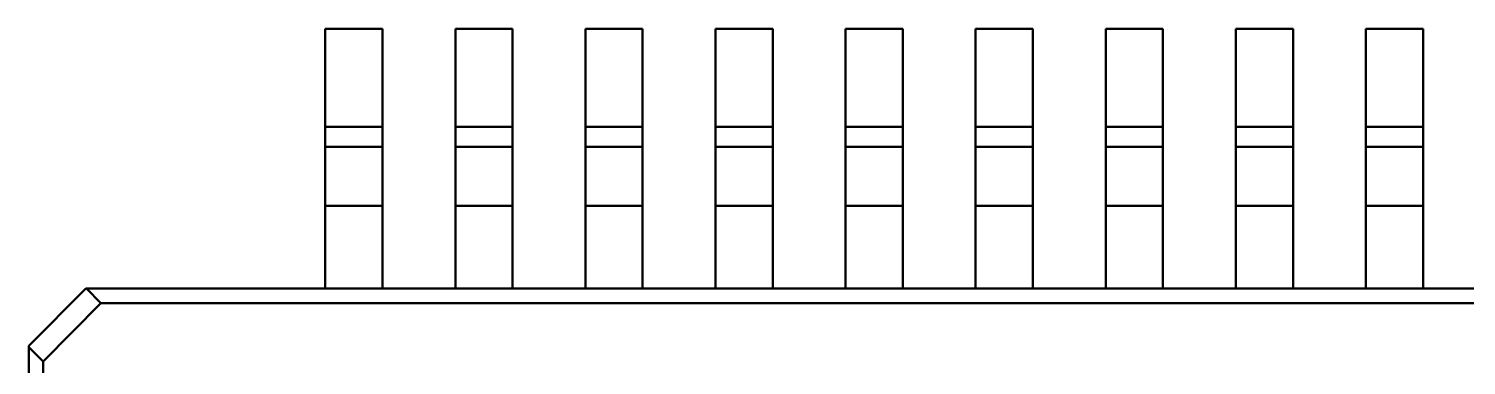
# Model space of a CAD drawing. Header units: millimetres. Extents: x 0 to 866, y 0 to 297.
# Drawn here: x 118.5 to 129.55, y 210.75 to 213.34 of the extents above; entities that cross this region are included whole.
import ezdxf

# ---------------------------------------------------------------- set-up
doc = ezdxf.new("R2010")
doc.units = ezdxf.units.MM
doc.layers.add('OSN50', color=3, linetype='Continuous', lineweight=50)

msp = doc.modelspace()

# ---------------------------------------------------------------- linework, layer by layer
at = {"layer": 'OSN50', "color": 3}
for p, q in [((121.216, 213.344), (120.776, 213.344)), ((120.776, 213.344), (120.776, 212.588)), ((121.216, 213.344), (120.776, 213.344)), ((120.776, 213.344), (120.776, 212.588)), ((121.216, 213.344), (120.776, 213.344)), ((120.776, 213.344), (120.776, 212.588)), ((121.216, 213.344), (120.776, 213.344)), ((120.776, 213.344), (120.776, 212.588)), ((121.216, 212.588), (121.216, 213.344)), ((121.216, 213.344), (121.216, 212.588)), ((121.216, 212.588), (121.216, 213.344)), ((121.216, 213.344), (121.216, 212.588)), ((122.216, 213.344), (121.776, 213.344)), ((121.776, 213.344), (121.776, 212.588)), ((122.216, 213.344), (121.776, 213.344)), ((121.776, 213.344), (121.776, 212.588)), ((122.216, 213.344), (121.776, 213.344)), ((121.776, 213.344), (121.776, 212.588)), ((122.216, 213.344), (121.776, 213.344)), ((121.776, 213.344), (121.776, 212.588)), ((122.216, 212.588), (122.216, 213.344)), ((122.216, 213.344), (122.216, 212.588)), ((122.216, 212.588), (122.216, 213.344)), ((122.216, 213.344), (122.216, 212.588)), ((123.216, 213.344), (122.776, 213.344)), ((122.776, 213.344), (122.776, 212.588)), ((123.216, 213.344), (122.776, 213.344)), ((122.776, 213.344), (122.776, 212.588)), ((123.216, 213.344), (122.776, 213.344)), ((122.776, 213.344), (122.776, 212.588)), ((123.216, 213.344), (122.776, 213.344)), ((122.776, 213.344), (122.776, 212.588)), ((123.216, 212.588), (123.216, 213.344)), ((123.216, 213.344), (123.216, 212.588)), ((123.216, 212.588), (123.216, 213.344)), ((123.216, 213.344), (123.216, 212.588)), ((124.216, 213.344), (123.776, 213.344)), ((123.776, 213.344), (123.776, 212.588)), ((124.216, 213.344), (123.776, 213.344)), ((123.776, 213.344), (123.776, 212.588)), ((124.216, 213.344), (123.776, 213.344)), ((123.776, 213.344), (123.776, 212.588)), ((124.216, 213.344), (123.776, 213.344)), ((123.776, 213.344), (123.776, 212.588)), ((124.216, 212.588), (124.216, 213.344)), ((124.216, 213.344), (124.216, 212.588)), ((124.216, 212.588), (124.216, 213.344)), ((124.216, 213.344), (124.216, 212.588)), ((125.216, 213.344), (124.776, 213.344)), ((124.776, 213.344), (124.776, 212.588)), ((124.776, 213.344), (125.216, 213.344)), ((124.776, 213.344), (124.776, 212.588)), ((125.216, 213.344), (124.776, 213.344)), ((124.776, 213.344), (124.776, 212.588)), ((124.776, 213.344), (125.216, 213.344)), ((124.776, 213.344), (124.776, 212.588)), ((125.216, 212.588), (125.216, 213.344)), ((125.216, 213.344), (125.216, 212.588)), ((125.216, 212.588), (125.216, 213.344)), ((125.216, 213.344), (125.216, 212.588)), ((126.216, 213.344), (125.776, 213.344)), ((125.776, 213.344), (125.776, 212.588)), ((126.216, 213.344), (125.776, 213.344)), ((125.776, 213.344), (125.776, 212.588)), ((126.216, 213.344), (125.776, 213.344)), ((125.776, 213.344), (125.776, 212.588)), ((126.216, 213.344), (125.776, 213.344)), ((125.776, 213.344), (125.776, 212.588)), ((126.216, 212.588), (126.216, 213.344)), ((126.216, 213.344), (126.216, 212.588)), ((126.216, 212.588), (126.216, 213.344)), ((126.216, 213.344), (126.216, 212.588)), ((127.216, 213.344), (126.776, 213.344)), ((126.776, 213.344), (126.776, 212.588)), ((127.216, 213.344), (126.776, 213.344)), ((126.776, 213.344), (126.776, 212.588)), ((127.216, 213.344), (126.776, 213.344)), ((126.776, 213.344), (126.776, 212.588)), ((127.216, 213.344), (126.776, 213.344)), ((126.776, 213.344), (126.776, 212.588)), ((127.216, 212.588), (127.216, 213.344)), ((127.216, 213.344), (127.216, 212.588)), ((127.216, 212.588), (127.216, 213.344)), ((127.216, 213.344), (127.216, 212.588)), ((128.216, 213.344), (127.776, 213.344)), ((127.776, 213.344), (127.776, 212.588)), ((128.216, 213.344), (127.776, 213.344)), ((127.776, 213.344), (127.776, 212.588)), ((128.216, 213.344), (127.776, 213.344)), ((127.776, 213.344), (127.776, 212.588)), ((128.216, 213.344), (127.776, 213.344)), ((127.776, 213.344), (127.776, 212.588)), ((128.216, 212.588), (128.216, 213.344)), ((128.216, 213.344), (128.216, 212.588)), ((128.216, 212.588), (128.216, 213.344)), ((128.216, 213.344), (128.216, 212.588)), ((129.216, 213.344), (128.776, 213.344)), ((128.776, 213.344), (128.776, 212.588)), ((129.216, 213.344), (128.776, 213.344)), ((128.776, 213.344), (128.776, 212.588)), ((129.216, 213.344), (128.776, 213.344)), ((128.776, 213.344), (128.776, 212.588)), ((129.216, 213.344), (128.776, 213.344)), ((128.776, 213.344), (128.776, 212.588)), ((129.216, 212.588), (129.216, 213.344)), ((129.216, 213.344), (129.216, 212.588)), ((129.216, 212.588), (129.216, 213.344)), ((129.216, 213.344), (129.216, 212.588)), ((120.776, 212.588), (120.776, 212.434)), ((120.776, 212.588), (120.776, 212.554)), ((121.216, 212.588), (120.776, 212.588)), ((120.776, 212.588), (120.776, 212.434)), ((120.776, 212.588), (120.776, 212.554)), ((121.216, 212.588), (120.776, 212.588)), ((120.776, 212.554), (120.776, 212.52)), ((120.776, 212.554), (120.776, 212.52)), ((120.776, 212.52), (120.776, 212.492)), ((120.776, 212.52), (120.776, 212.492)), ((121.216, 212.434), (121.216, 212.588)), ((121.216, 212.588), (121.216, 212.554)), ((121.216, 212.434), (121.216, 212.588)), ((121.216, 212.588), (121.216, 212.554)), ((121.216, 212.554), (121.216, 212.52)), ((121.216, 212.554), (121.216, 212.52)), ((121.216, 212.52), (121.216, 212.492)), ((121.216, 212.52), (121.216, 212.492)), ((121.776, 212.588), (121.776, 212.434)), ((121.776, 212.588), (121.776, 212.554)), ((122.216, 212.588), (121.776, 212.588)), ((121.776, 212.588), (121.776, 212.434)), ((121.776, 212.588), (121.776, 212.554)), ((122.216, 212.588), (121.776, 212.588)), ((121.776, 212.554), (121.776, 212.52)), ((121.776, 212.554), (121.776, 212.52)), ((121.776, 212.52), (121.776, 212.492)), ((121.776, 212.52), (121.776, 212.492)), ((122.216, 212.434), (122.216, 212.588)), ((122.216, 212.588), (122.216, 212.554)), ((122.216, 212.434), (122.216, 212.588)), ((122.216, 212.588), (122.216, 212.554)), ((122.216, 212.554), (122.216, 212.52)), ((122.216, 212.554), (122.216, 212.52)), ((122.216, 212.52), (122.216, 212.492)), ((122.216, 212.52), (122.216, 212.492)), ((122.776, 212.588), (122.776, 212.434)), ((122.776, 212.588), (122.776, 212.554)), ((123.216, 212.588), (122.776, 212.588)), ((122.776, 212.588), (122.776, 212.434)), ((122.776, 212.588), (122.776, 212.554)), ((123.216, 212.588), (122.776, 212.588)), ((122.776, 212.554), (122.776, 212.52)), ((122.776, 212.554), (122.776, 212.52)), ((122.776, 212.52), (122.776, 212.492)), ((122.776, 212.52), (122.776, 212.492)), ((123.216, 212.434), (123.216, 212.588)), ((123.216, 212.588), (123.216, 212.554)), ((123.216, 212.434), (123.216, 212.588)), ((123.216, 212.588), (123.216, 212.554)), ((123.216, 212.554), (123.216, 212.52)), ((123.216, 212.554), (123.216, 212.52)), ((123.216, 212.52), (123.216, 212.492)), ((123.216, 212.52), (123.216, 212.492)), ((123.776, 212.588), (123.776, 212.434)), ((123.776, 212.588), (123.776, 212.554)), ((124.216, 212.588), (123.776, 212.588)), ((123.776, 212.588), (123.776, 212.434)), ((123.776, 212.588), (123.776, 212.554)), ((124.216, 212.588), (123.776, 212.588)), ((123.776, 212.554), (123.776, 212.52)), ((123.776, 212.554), (123.776, 212.52)), ((123.776, 212.52), (123.776, 212.492)), ((123.776, 212.52), (123.776, 212.492)), ((124.216, 212.434), (124.216, 212.588)), ((124.216, 212.588), (124.216, 212.554)), ((124.216, 212.434), (124.216, 212.588)), ((124.216, 212.588), (124.216, 212.554)), ((124.216, 212.554), (124.216, 212.52)), ((124.216, 212.554), (124.216, 212.52)), ((124.216, 212.52), (124.216, 212.492)), ((124.216, 212.52), (124.216, 212.492)), ((124.776, 212.588), (124.776, 212.434)), ((124.776, 212.588), (124.776, 212.554)), ((124.776, 212.588), (125.216, 212.588)), ((124.776, 212.588), (124.776, 212.434)), ((124.776, 212.588), (124.776, 212.554)), ((124.776, 212.588), (125.216, 212.588)), ((124.776, 212.554), (124.776, 212.52)), ((124.776, 212.554), (124.776, 212.52)), ((124.776, 212.52), (124.776, 212.492)), ((124.776, 212.52), (124.776, 212.492)), ((125.216, 212.434), (125.216, 212.588)), ((125.216, 212.588), (125.216, 212.554)), ((125.216, 212.434), (125.216, 212.588)), ((125.216, 212.588), (125.216, 212.554)), ((125.216, 212.554), (125.216, 212.52)), ((125.216, 212.554), (125.216, 212.52)), ((125.216, 212.52), (125.216, 212.492)), ((125.216, 212.52), (125.216, 212.492)), ((125.776, 212.588), (125.776, 212.434)), ((125.776, 212.588), (125.776, 212.554)), ((126.216, 212.588), (125.776, 212.588)), ((125.776, 212.588), (125.776, 212.434)), ((125.776, 212.588), (125.776, 212.554)), ((126.216, 212.588), (125.776, 212.588)), ((125.776, 212.554), (125.776, 212.52)), ((125.776, 212.554), (125.776, 212.52)), ((125.776, 212.52), (125.776, 212.492)), ((125.776, 212.52), (125.776, 212.492)), ((126.216, 212.434), (126.216, 212.588)), ((126.216, 212.588), (126.216, 212.554)), ((126.216, 212.434), (126.216, 212.588)), ((126.216, 212.588), (126.216, 212.554)), ((126.216, 212.554), (126.216, 212.52)), ((126.216, 212.554), (126.216, 212.52)), ((126.216, 212.52), (126.216, 212.492)), ((126.216, 212.52), (126.216, 212.492)), ((126.776, 212.588), (126.776, 212.434)), ((126.776, 212.588), (126.776, 212.554)), ((127.216, 212.588), (126.776, 212.588)), ((126.776, 212.588), (126.776, 212.434)), ((126.776, 212.588), (126.776, 212.554)), ((127.216, 212.588), (126.776, 212.588)), ((126.776, 212.554), (126.776, 212.52)), ((126.776, 212.554), (126.776, 212.52)), ((126.776, 212.52), (126.776, 212.492)), ((126.776, 212.52), (126.776, 212.492)), ((127.216, 212.434), (127.216, 212.588)), ((127.216, 212.588), (127.216, 212.554)), ((127.216, 212.434), (127.216, 212.588)), ((127.216, 212.588), (127.216, 212.554)), ((127.216, 212.554), (127.216, 212.52)), ((127.216, 212.554), (127.216, 212.52)), ((127.216, 212.52), (127.216, 212.492)), ((127.216, 212.52), (127.216, 212.492)), ((127.776, 212.588), (127.776, 212.434)), ((127.776, 212.588), (127.776, 212.554)), ((128.216, 212.588), (127.776, 212.588)), ((127.776, 212.588), (127.776, 212.434)), ((127.776, 212.588), (127.776, 212.554)), ((128.216, 212.588), (127.776, 212.588)), ((127.776, 212.554), (127.776, 212.52)), ((127.776, 212.554), (127.776, 212.52)), ((127.776, 212.52), (127.776, 212.492)), ((127.776, 212.52), (127.776, 212.492)), ((128.216, 212.434), (128.216, 212.588)), ((128.216, 212.588), (128.216, 212.554)), ((128.216, 212.434), (128.216, 212.588)), ((128.216, 212.588), (128.216, 212.554)), ((128.216, 212.554), (128.216, 212.52)), ((128.216, 212.554), (128.216, 212.52)), ((128.216, 212.52), (128.216, 212.492)), ((128.216, 212.52), (128.216, 212.492)), ((128.776, 212.588), (128.776, 212.434)), ((128.776, 212.588), (128.776, 212.554)), ((129.216, 212.588), (128.776, 212.588)), ((128.776, 212.588), (128.776, 212.434)), ((128.776, 212.588), (128.776, 212.554)), ((129.216, 212.588), (128.776, 212.588)), ((128.776, 212.554), (128.776, 212.52)), ((128.776, 212.554), (128.776, 212.52)), ((128.776, 212.52), (128.776, 212.492)), ((128.776, 212.52), (128.776, 212.492)), ((129.216, 212.434), (129.216, 212.588)), ((129.216, 212.588), (129.216, 212.554)), ((129.216, 212.434), (129.216, 212.588)), ((129.216, 212.588), (129.216, 212.554)), ((129.216, 212.554), (129.216, 212.52)), ((129.216, 212.554), (129.216, 212.52)), ((129.216, 212.52), (129.216, 212.492)), ((129.216, 212.52), (129.216, 212.492)), ((120.776, 212.492), (120.776, 212.468)), ((120.776, 212.492), (120.776, 212.468)), ((120.776, 212.468), (120.776, 212.45)), ((120.776, 212.468), (120.776, 212.45)), ((120.776, 212.45), (120.776, 212.438)), ((120.776, 212.45), (120.776, 212.438)), ((120.776, 212.438), (120.776, 212.434)), ((120.776, 212.438), (120.776, 212.434)), ((120.776, 212.434), (120.776, 211.98)), ((121.216, 212.434), (120.776, 212.434)), ((120.776, 212.434), (120.776, 212.422)), ((120.776, 212.434), (120.776, 211.98)), ((121.216, 212.434), (120.776, 212.434)), ((120.776, 212.434), (120.776, 212.422)), ((120.776, 212.422), (120.776, 212.388)), ((120.776, 212.422), (120.776, 212.388)), ((121.216, 212.492), (121.216, 212.468)), ((121.216, 212.492), (121.216, 212.468)), ((121.216, 212.468), (121.216, 212.45)), ((121.216, 212.468), (121.216, 212.45)), ((121.216, 212.45), (121.216, 212.438)), ((121.216, 212.45), (121.216, 212.438)), ((121.216, 212.438), (121.216, 212.434)), ((121.216, 212.438), (121.216, 212.434)), ((121.216, 211.98), (121.216, 212.434)), ((121.216, 212.434), (121.216, 212.422)), ((121.216, 211.98), (121.216, 212.434)), ((121.216, 212.434), (121.216, 212.422)), ((121.216, 212.422), (121.216, 212.388)), ((121.216, 212.422), (121.216, 212.388)), ((121.776, 212.492), (121.776, 212.468)), ((121.776, 212.492), (121.776, 212.468)), ((121.776, 212.468), (121.776, 212.45)), ((121.776, 212.468), (121.776, 212.45)), ((121.776, 212.45), (121.776, 212.438)), ((121.776, 212.45), (121.776, 212.438)), ((121.776, 212.438), (121.776, 212.434)), ((121.776, 212.438), (121.776, 212.434)), ((121.776, 212.434), (121.776, 211.98)), ((122.216, 212.434), (121.776, 212.434)), ((121.776, 212.434), (121.776, 212.422)), ((121.776, 212.434), (121.776, 211.98)), ((122.216, 212.434), (121.776, 212.434)), ((121.776, 212.434), (121.776, 212.422)), ((121.776, 212.422), (121.776, 212.388)), ((121.776, 212.422), (121.776, 212.388)), ((122.216, 212.492), (122.216, 212.468)), ((122.216, 212.492), (122.216, 212.468)), ((122.216, 212.468), (122.216, 212.45)), ((122.216, 212.468), (122.216, 212.45)), ((122.216, 212.45), (122.216, 212.438)), ((122.216, 212.45), (122.216, 212.438)), ((122.216, 212.438), (122.216, 212.434)), ((122.216, 212.438), (122.216, 212.434)), ((122.216, 211.98), (122.216, 212.434)), ((122.216, 212.434), (122.216, 212.422)), ((122.216, 211.98), (122.216, 212.434)), ((122.216, 212.434), (122.216, 212.422)), ((122.216, 212.422), (122.216, 212.388)), ((122.216, 212.422), (122.216, 212.388)), ((122.776, 212.492), (122.776, 212.468)), ((122.776, 212.492), (122.776, 212.468)), ((122.776, 212.468), (122.776, 212.45)), ((122.776, 212.468), (122.776, 212.45)), ((122.776, 212.45), (122.776, 212.438)), ((122.776, 212.45), (122.776, 212.438)), ((122.776, 212.438), (122.776, 212.434)), ((122.776, 212.438), (122.776, 212.434)), ((122.776, 212.434), (122.776, 211.98)), ((123.216, 212.434), (122.776, 212.434)), ((122.776, 212.434), (122.776, 212.422)), ((122.776, 212.434), (122.776, 211.98)), ((123.216, 212.434), (122.776, 212.434)), ((122.776, 212.434), (122.776, 212.422)), ((122.776, 212.422), (122.776, 212.388)), ((122.776, 212.422), (122.776, 212.388)), ((123.216, 212.492), (123.216, 212.468)), ((123.216, 212.492), (123.216, 212.468)), ((123.216, 212.468), (123.216, 212.45)), ((123.216, 212.468), (123.216, 212.45)), ((123.216, 212.45), (123.216, 212.438)), ((123.216, 212.45), (123.216, 212.438)), ((123.216, 212.438), (123.216, 212.434)), ((123.216, 212.438), (123.216, 212.434)), ((123.216, 211.98), (123.216, 212.434)), ((123.216, 212.434), (123.216, 212.422)), ((123.216, 211.98), (123.216, 212.434)), ((123.216, 212.434), (123.216, 212.422)), ((123.216, 212.422), (123.216, 212.388)), ((123.216, 212.422), (123.216, 212.388)), ((123.776, 212.492), (123.776, 212.468)), ((123.776, 212.492), (123.776, 212.468)), ((123.776, 212.468), (123.776, 212.45)), ((123.776, 212.468), (123.776, 212.45)), ((123.776, 212.45), (123.776, 212.438)), ((123.776, 212.45), (123.776, 212.438)), ((123.776, 212.438), (123.776, 212.434)), ((123.776, 212.438), (123.776, 212.434)), ((123.776, 212.434), (123.776, 211.98)), ((124.216, 212.434), (123.776, 212.434)), ((123.776, 212.434), (123.776, 212.422)), ((123.776, 212.434), (123.776, 211.98)), ((124.216, 212.434), (123.776, 212.434)), ((123.776, 212.434), (123.776, 212.422)), ((123.776, 212.422), (123.776, 212.388)), ((123.776, 212.422), (123.776, 212.388)), ((124.216, 212.492), (124.216, 212.468)), ((124.216, 212.492), (124.216, 212.468)), ((124.216, 212.468), (124.216, 212.45)), ((124.216, 212.468), (124.216, 212.45)), ((124.216, 212.45), (124.216, 212.438)), ((124.216, 212.45), (124.216, 212.438)), ((124.216, 212.438), (124.216, 212.434)), ((124.216, 212.438), (124.216, 212.434)), ((124.216, 211.98), (124.216, 212.434)), ((124.216, 212.434), (124.216, 212.422)), ((124.216, 211.98), (124.216, 212.434)), ((124.216, 212.434), (124.216, 212.422)), ((124.216, 212.422), (124.216, 212.388)), ((124.216, 212.422), (124.216, 212.388)), ((124.776, 212.492), (124.776, 212.468)), ((124.776, 212.492), (124.776, 212.468)), ((124.776, 212.468), (124.776, 212.45)), ((124.776, 212.468), (124.776, 212.45)), ((124.776, 212.45), (124.776, 212.438)), ((124.776, 212.45), (124.776, 212.438)), ((124.776, 212.438), (124.776, 212.434)), ((124.776, 212.438), (124.776, 212.434)), ((124.776, 212.434), (124.776, 211.98)), ((124.776, 212.434), (125.216, 212.434)), ((124.776, 212.434), (124.776, 212.422)), ((124.776, 212.434), (124.776, 211.98)), ((124.776, 212.434), (125.216, 212.434)), ((124.776, 212.434), (124.776, 212.422)), ((124.776, 212.422), (124.776, 212.388)), ((124.776, 212.422), (124.776, 212.388)), ((125.216, 212.492), (125.216, 212.468)), ((125.216, 212.492), (125.216, 212.468)), ((125.216, 212.468), (125.216, 212.45)), ((125.216, 212.468), (125.216, 212.45)), ((125.216, 212.45), (125.216, 212.438)), ((125.216, 212.45), (125.216, 212.438)), ((125.216, 212.438), (125.216, 212.434)), ((125.216, 212.438), (125.216, 212.434)), ((125.216, 211.98), (125.216, 212.434)), ((125.216, 212.434), (125.216, 212.422)), ((125.216, 211.98), (125.216, 212.434)), ((125.216, 212.434), (125.216, 212.422)), ((125.216, 212.422), (125.216, 212.388)), ((125.216, 212.422), (125.216, 212.388)), ((125.776, 212.492), (125.776, 212.468)), ((125.776, 212.492), (125.776, 212.468)), ((125.776, 212.468), (125.776, 212.45)), ((125.776, 212.468), (125.776, 212.45)), ((125.776, 212.45), (125.776, 212.438)), ((125.776, 212.45), (125.776, 212.438)), ((125.776, 212.438), (125.776, 212.434)), ((125.776, 212.438), (125.776, 212.434)), ((125.776, 212.434), (125.776, 211.98)), ((126.216, 212.434), (125.776, 212.434)), ((125.776, 212.434), (125.776, 212.422)), ((125.776, 212.434), (125.776, 211.98)), ((126.216, 212.434), (125.776, 212.434)), ((125.776, 212.434), (125.776, 212.422)), ((125.776, 212.422), (125.776, 212.388)), ((125.776, 212.422), (125.776, 212.388)), ((126.216, 212.492), (126.216, 212.468)), ((126.216, 212.492), (126.216, 212.468)), ((126.216, 212.468), (126.216, 212.45)), ((126.216, 212.468), (126.216, 212.45)), ((126.216, 212.45), (126.216, 212.438)), ((126.216, 212.45), (126.216, 212.438)), ((126.216, 212.438), (126.216, 212.434)), ((126.216, 212.438), (126.216, 212.434)), ((126.216, 211.98), (126.216, 212.434)), ((126.216, 212.434), (126.216, 212.422)), ((126.216, 211.98), (126.216, 212.434)), ((126.216, 212.434), (126.216, 212.422)), ((126.216, 212.422), (126.216, 212.388)), ((126.216, 212.422), (126.216, 212.388)), ((126.776, 212.492), (126.776, 212.468)), ((126.776, 212.492), (126.776, 212.468)), ((126.776, 212.468), (126.776, 212.45)), ((126.776, 212.468), (126.776, 212.45)), ((126.776, 212.45), (126.776, 212.438)), ((126.776, 212.45), (126.776, 212.438)), ((126.776, 212.438), (126.776, 212.434)), ((126.776, 212.438), (126.776, 212.434)), ((126.776, 212.434), (126.776, 211.98)), ((127.216, 212.434), (126.776, 212.434)), ((126.776, 212.434), (126.776, 212.422)), ((126.776, 212.434), (126.776, 211.98)), ((127.216, 212.434), (126.776, 212.434)), ((126.776, 212.434), (126.776, 212.422)), ((126.776, 212.422), (126.776, 212.388)), ((126.776, 212.422), (126.776, 212.388)), ((127.216, 212.492), (127.216, 212.468)), ((127.216, 212.492), (127.216, 212.468)), ((127.216, 212.468), (127.216, 212.45)), ((127.216, 212.468), (127.216, 212.45)), ((127.216, 212.45), (127.216, 212.438)), ((127.216, 212.45), (127.216, 212.438)), ((127.216, 212.438), (127.216, 212.434)), ((127.216, 212.438), (127.216, 212.434)), ((127.216, 211.98), (127.216, 212.434)), ((127.216, 212.434), (127.216, 212.422)), ((127.216, 211.98), (127.216, 212.434)), ((127.216, 212.434), (127.216, 212.422)), ((127.216, 212.422), (127.216, 212.388)), ((127.216, 212.422), (127.216, 212.388)), ((127.776, 212.492), (127.776, 212.468)), ((127.776, 212.492), (127.776, 212.468)), ((127.776, 212.468), (127.776, 212.45)), ((127.776, 212.468), (127.776, 212.45)), ((127.776, 212.45), (127.776, 212.438)), ((127.776, 212.45), (127.776, 212.438)), ((127.776, 212.438), (127.776, 212.434)), ((127.776, 212.438), (127.776, 212.434)), ((127.776, 212.434), (127.776, 211.98)), ((128.216, 212.434), (127.776, 212.434)), ((127.776, 212.434), (127.776, 212.422)), ((127.776, 212.434), (127.776, 211.98)), ((128.216, 212.434), (127.776, 212.434)), ((127.776, 212.434), (127.776, 212.422)), ((127.776, 212.422), (127.776, 212.388)), ((127.776, 212.422), (127.776, 212.388)), ((128.216, 212.492), (128.216, 212.468)), ((128.216, 212.492), (128.216, 212.468)), ((128.216, 212.468), (128.216, 212.45)), ((128.216, 212.468), (128.216, 212.45)), ((128.216, 212.45), (128.216, 212.438)), ((128.216, 212.45), (128.216, 212.438)), ((128.216, 212.438), (128.216, 212.434)), ((128.216, 212.438), (128.216, 212.434)), ((128.216, 211.98), (128.216, 212.434)), ((128.216, 212.434), (128.216, 212.422)), ((128.216, 211.98), (128.216, 212.434)), ((128.216, 212.434), (128.216, 212.422)), ((128.216, 212.422), (128.216, 212.388)), ((128.216, 212.422), (128.216, 212.388)), ((128.776, 212.492), (128.776, 212.468)), ((128.776, 212.492), (128.776, 212.468)), ((128.776, 212.468), (128.776, 212.45)), ((128.776, 212.468), (128.776, 212.45)), ((128.776, 212.45), (128.776, 212.438)), ((128.776, 212.45), (128.776, 212.438)), ((128.776, 212.438), (128.776, 212.434)), ((128.776, 212.438), (128.776, 212.434)), ((128.776, 212.434), (128.776, 211.98)), ((129.216, 212.434), (128.776, 212.434)), ((128.776, 212.434), (128.776, 212.422)), ((128.776, 212.434), (128.776, 211.98)), ((129.216, 212.434), (128.776, 212.434)), ((128.776, 212.434), (128.776, 212.422)), ((128.776, 212.422), (128.776, 212.388)), ((128.776, 212.422), (128.776, 212.388)), ((129.216, 212.492), (129.216, 212.468)), ((129.216, 212.492), (129.216, 212.468)), ((129.216, 212.468), (129.216, 212.45)), ((129.216, 212.468), (129.216, 212.45)), ((129.216, 212.45), (129.216, 212.438)), ((129.216, 212.45), (129.216, 212.438)), ((129.216, 212.438), (129.216, 212.434)), ((129.216, 212.438), (129.216, 212.434)), ((129.216, 211.98), (129.216, 212.434)), ((129.216, 212.434), (129.216, 212.422)), ((129.216, 211.98), (129.216, 212.434)), ((129.216, 212.434), (129.216, 212.422)), ((129.216, 212.422), (129.216, 212.388)), ((129.216, 212.422), (129.216, 212.388)), ((120.776, 212.388), (120.776, 212.334)), ((120.776, 212.388), (120.776, 212.334)), ((120.776, 212.334), (120.776, 212.262)), ((120.776, 212.334), (120.776, 212.262)), ((121.216, 212.388), (121.216, 212.334)), ((121.216, 212.388), (121.216, 212.334)), ((121.216, 212.334), (121.216, 212.262)), ((121.216, 212.334), (121.216, 212.262)), ((121.776, 212.388), (121.776, 212.334)), ((121.776, 212.388), (121.776, 212.334)), ((121.776, 212.334), (121.776, 212.262)), ((121.776, 212.334), (121.776, 212.262)), ((122.216, 212.388), (122.216, 212.334)), ((122.216, 212.388), (122.216, 212.334)), ((122.216, 212.334), (122.216, 212.262)), ((122.216, 212.334), (122.216, 212.262)), ((122.776, 212.388), (122.776, 212.334)), ((122.776, 212.388), (122.776, 212.334)), ((122.776, 212.334), (122.776, 212.262)), ((122.776, 212.334), (122.776, 212.262)), ((123.216, 212.388), (123.216, 212.334)), ((123.216, 212.388), (123.216, 212.334)), ((123.216, 212.334), (123.216, 212.262)), ((123.216, 212.334), (123.216, 212.262)), ((123.776, 212.388), (123.776, 212.334)), ((123.776, 212.388), (123.776, 212.334)), ((123.776, 212.334), (123.776, 212.262)), ((123.776, 212.334), (123.776, 212.262)), ((124.216, 212.388), (124.216, 212.334)), ((124.216, 212.388), (124.216, 212.334)), ((124.216, 212.334), (124.216, 212.262)), ((124.216, 212.334), (124.216, 212.262)), ((124.776, 212.388), (124.776, 212.334)), ((124.776, 212.388), (124.776, 212.334)), ((124.776, 212.334), (124.776, 212.262)), ((124.776, 212.334), (124.776, 212.262)), ((125.216, 212.388), (125.216, 212.334)), ((125.216, 212.388), (125.216, 212.334)), ((125.216, 212.334), (125.216, 212.262)), ((125.216, 212.334), (125.216, 212.262)), ((125.776, 212.388), (125.776, 212.334)), ((125.776, 212.388), (125.776, 212.334)), ((125.776, 212.334), (125.776, 212.262)), ((125.776, 212.334), (125.776, 212.262)), ((126.216, 212.388), (126.216, 212.334)), ((126.216, 212.388), (126.216, 212.334)), ((126.216, 212.334), (126.216, 212.262)), ((126.216, 212.334), (126.216, 212.262)), ((126.776, 212.388), (126.776, 212.334)), ((126.776, 212.388), (126.776, 212.334)), ((126.776, 212.334), (126.776, 212.262)), ((126.776, 212.334), (126.776, 212.262)), ((127.216, 212.388), (127.216, 212.334)), ((127.216, 212.388), (127.216, 212.334)), ((127.216, 212.334), (127.216, 212.262)), ((127.216, 212.334), (127.216, 212.262)), ((127.776, 212.388), (127.776, 212.334)), ((127.776, 212.388), (127.776, 212.334)), ((127.776, 212.334), (127.776, 212.262)), ((127.776, 212.334), (127.776, 212.262)), ((128.216, 212.388), (128.216, 212.334)), ((128.216, 212.388), (128.216, 212.334)), ((128.216, 212.334), (128.216, 212.262)), ((128.216, 212.334), (128.216, 212.262)), ((128.776, 212.388), (128.776, 212.334)), ((128.776, 212.388), (128.776, 212.334)), ((128.776, 212.334), (128.776, 212.262)), ((128.776, 212.334), (128.776, 212.262)), ((129.216, 212.388), (129.216, 212.334)), ((129.216, 212.388), (129.216, 212.334)), ((129.216, 212.334), (129.216, 212.262)), ((129.216, 212.334), (129.216, 212.262)), ((120.776, 212.262), (120.776, 212.176)), ((120.776, 212.262), (120.776, 212.176)), ((121.216, 212.262), (121.216, 212.176)), ((121.216, 212.262), (121.216, 212.176)), ((121.776, 212.262), (121.776, 212.176)), ((121.776, 212.262), (121.776, 212.176)), ((122.216, 212.262), (122.216, 212.176)), ((122.216, 212.262), (122.216, 212.176)), ((122.776, 212.262), (122.776, 212.176)), ((122.776, 212.262), (122.776, 212.176)), ((123.216, 212.262), (123.216, 212.176)), ((123.216, 212.262), (123.216, 212.176)), ((123.776, 212.262), (123.776, 212.176)), ((123.776, 212.262), (123.776, 212.176)), ((124.216, 212.262), (124.216, 212.176)), ((124.216, 212.262), (124.216, 212.176)), ((124.776, 212.262), (124.776, 212.176)), ((124.776, 212.262), (124.776, 212.176)), ((125.216, 212.262), (125.216, 212.176)), ((125.216, 212.262), (125.216, 212.176)), ((125.776, 212.262), (125.776, 212.176)), ((125.776, 212.262), (125.776, 212.176)), ((126.216, 212.262), (126.216, 212.176)), ((126.216, 212.262), (126.216, 212.176)), ((126.776, 212.262), (126.776, 212.176)), ((126.776, 212.262), (126.776, 212.176)), ((127.216, 212.262), (127.216, 212.176)), ((127.216, 212.262), (127.216, 212.176)), ((127.776, 212.262), (127.776, 212.176)), ((127.776, 212.262), (127.776, 212.176)), ((128.216, 212.262), (128.216, 212.176)), ((128.216, 212.262), (128.216, 212.176)), ((128.776, 212.262), (128.776, 212.176)), ((128.776, 212.262), (128.776, 212.176)), ((129.216, 212.262), (129.216, 212.176)), ((129.216, 212.262), (129.216, 212.176)), ((120.776, 212.176), (120.776, 212.08)), ((120.776, 212.176), (120.776, 212.08)), ((120.776, 212.08), (120.776, 211.98)), ((120.776, 212.08), (120.776, 211.98)), ((121.216, 212.176), (121.216, 212.08)), ((121.216, 212.176), (121.216, 212.08)), ((121.216, 212.08), (121.216, 211.98)), ((121.216, 212.08), (121.216, 211.98)), ((121.776, 212.176), (121.776, 212.08)), ((121.776, 212.176), (121.776, 212.08)), ((121.776, 212.08), (121.776, 211.98)), ((121.776, 212.08), (121.776, 211.98)), ((122.216, 212.176), (122.216, 212.08)), ((122.216, 212.176), (122.216, 212.08)), ((122.216, 212.08), (122.216, 211.98)), ((122.216, 212.08), (122.216, 211.98)), ((122.776, 212.176), (122.776, 212.08)), ((122.776, 212.176), (122.776, 212.08)), ((122.776, 212.08), (122.776, 211.98)), ((122.776, 212.08), (122.776, 211.98)), ((123.216, 212.176), (123.216, 212.08)), ((123.216, 212.176), (123.216, 212.08)), ((123.216, 212.08), (123.216, 211.98)), ((123.216, 212.08), (123.216, 211.98)), ((123.776, 212.176), (123.776, 212.08)), ((123.776, 212.176), (123.776, 212.08)), ((123.776, 212.08), (123.776, 211.98)), ((123.776, 212.08), (123.776, 211.98)), ((124.216, 212.176), (124.216, 212.08)), ((124.216, 212.176), (124.216, 212.08)), ((124.216, 212.08), (124.216, 211.98)), ((124.216, 212.08), (124.216, 211.98)), ((124.776, 212.176), (124.776, 212.08)), ((124.776, 212.176), (124.776, 212.08)), ((124.776, 212.08), (124.776, 211.98)), ((124.776, 212.08), (124.776, 211.98)), ((125.216, 212.176), (125.216, 212.08)), ((125.216, 212.176), (125.216, 212.08)), ((125.216, 212.08), (125.216, 211.98)), ((125.216, 212.08), (125.216, 211.98)), ((125.776, 212.176), (125.776, 212.08)), ((125.776, 212.176), (125.776, 212.08)), ((125.776, 212.08), (125.776, 211.98)), ((125.776, 212.08), (125.776, 211.98)), ((126.216, 212.176), (126.216, 212.08)), ((126.216, 212.176), (126.216, 212.08)), ((126.216, 212.08), (126.216, 211.98)), ((126.216, 212.08), (126.216, 211.98)), ((126.776, 212.176), (126.776, 212.08)), ((126.776, 212.176), (126.776, 212.08)), ((126.776, 212.08), (126.776, 211.98)), ((126.776, 212.08), (126.776, 211.98)), ((127.216, 212.176), (127.216, 212.08)), ((127.216, 212.176), (127.216, 212.08)), ((127.216, 212.08), (127.216, 211.98)), ((127.216, 212.08), (127.216, 211.98)), ((127.776, 212.176), (127.776, 212.08)), ((127.776, 212.176), (127.776, 212.08)), ((127.776, 212.08), (127.776, 211.98)), ((127.776, 212.08), (127.776, 211.98)), ((128.216, 212.176), (128.216, 212.08)), ((128.216, 212.176), (128.216, 212.08)), ((128.216, 212.08), (128.216, 211.98)), ((128.216, 212.08), (128.216, 211.98)), ((128.776, 212.176), (128.776, 212.08)), ((128.776, 212.176), (128.776, 212.08)), ((128.776, 212.08), (128.776, 211.98)), ((128.776, 212.08), (128.776, 211.98)), ((129.216, 212.176), (129.216, 212.08)), ((129.216, 212.176), (129.216, 212.08)), ((129.216, 212.08), (129.216, 211.98)), ((129.216, 212.08), (129.216, 211.98)), ((120.776, 211.98), (120.776, 211.344)), ((120.776, 211.98), (120.776, 211.344)), ((121.216, 211.98), (120.776, 211.98)), ((120.776, 211.98), (120.776, 211.344)), ((120.776, 211.98), (120.776, 211.344)), ((121.216, 211.98), (120.776, 211.98)), ((121.216, 211.344), (121.216, 211.98)), ((121.216, 211.98), (121.216, 211.344)), ((121.216, 211.344), (121.216, 211.98)), ((121.216, 211.98), (121.216, 211.344)), ((121.776, 211.98), (121.776, 211.344)), ((121.776, 211.98), (121.776, 211.344)), ((122.216, 211.98), (121.776, 211.98)), ((121.776, 211.98), (121.776, 211.344)), ((121.776, 211.98), (121.776, 211.344)), ((122.216, 211.98), (121.776, 211.98)), ((122.216, 211.344), (122.216, 211.98)), ((122.216, 211.98), (122.216, 211.344)), ((122.216, 211.344), (122.216, 211.98)), ((122.216, 211.98), (122.216, 211.344)), ((122.776, 211.98), (122.776, 211.344)), ((122.776, 211.98), (122.776, 211.344)), ((123.216, 211.98), (122.776, 211.98)), ((122.776, 211.98), (122.776, 211.344)), ((122.776, 211.98), (122.776, 211.344)), ((123.216, 211.98), (122.776, 211.98)), ((123.216, 211.344), (123.216, 211.98)), ((123.216, 211.98), (123.216, 211.344)), ((123.216, 211.344), (123.216, 211.98)), ((123.216, 211.98), (123.216, 211.344)), ((123.776, 211.98), (123.776, 211.344)), ((123.776, 211.98), (123.776, 211.344)), ((124.216, 211.98), (123.776, 211.98)), ((123.776, 211.98), (123.776, 211.344)), ((123.776, 211.98), (123.776, 211.344)), ((124.216, 211.98), (123.776, 211.98)), ((124.216, 211.344), (124.216, 211.98)), ((124.216, 211.98), (124.216, 211.344)), ((124.216, 211.344), (124.216, 211.98)), ((124.216, 211.98), (124.216, 211.344)), ((124.776, 211.98), (124.776, 211.344)), ((124.776, 211.98), (124.776, 211.344)), ((124.776, 211.98), (125.216, 211.98)), ((124.776, 211.98), (124.776, 211.344)), ((124.776, 211.98), (124.776, 211.344)), ((124.776, 211.98), (125.216, 211.98)), ((125.216, 211.344), (125.216, 211.98)), ((125.216, 211.98), (125.216, 211.344)), ((125.216, 211.344), (125.216, 211.98)), ((125.216, 211.98), (125.216, 211.344)), ((125.776, 211.98), (125.776, 211.344)), ((125.776, 211.98), (125.776, 211.344)), ((126.216, 211.98), (125.776, 211.98)), ((125.776, 211.98), (125.776, 211.344)), ((125.776, 211.98), (125.776, 211.344)), ((126.216, 211.98), (125.776, 211.98)), ((126.216, 211.344), (126.216, 211.98)), ((126.216, 211.98), (126.216, 211.344)), ((126.216, 211.344), (126.216, 211.98)), ((126.216, 211.98), (126.216, 211.344)), ((126.776, 211.98), (126.776, 211.344)), ((126.776, 211.98), (126.776, 211.344)), ((127.216, 211.98), (126.776, 211.98)), ((126.776, 211.98), (126.776, 211.344)), ((126.776, 211.98), (126.776, 211.344)), ((127.216, 211.98), (126.776, 211.98)), ((127.216, 211.344), (127.216, 211.98)), ((127.216, 211.98), (127.216, 211.344)), ((127.216, 211.344), (127.216, 211.98)), ((127.216, 211.98), (127.216, 211.344)), ((127.776, 211.98), (127.776, 211.344)), ((127.776, 211.98), (127.776, 211.344)), ((128.216, 211.98), (127.776, 211.98)), ((127.776, 211.98), (127.776, 211.344)), ((127.776, 211.98), (127.776, 211.344)), ((128.216, 211.98), (127.776, 211.98)), ((128.216, 211.344), (128.216, 211.98)), ((128.216, 211.98), (128.216, 211.344)), ((128.216, 211.344), (128.216, 211.98)), ((128.216, 211.98), (128.216, 211.344)), ((128.776, 211.98), (128.776, 211.344)), ((128.776, 211.98), (128.776, 211.344)), ((129.216, 211.98), (128.776, 211.98)), ((128.776, 211.98), (128.776, 211.344)), ((128.776, 211.98), (128.776, 211.344)), ((129.216, 211.98), (128.776, 211.98)), ((129.216, 211.344), (129.216, 211.98)), ((129.216, 211.98), (129.216, 211.344)), ((129.216, 211.344), (129.216, 211.98)), ((129.216, 211.98), (129.216, 211.344)), ((118.936, 211.344), (118.496, 210.904)), ((118.936, 211.344), (118.496, 210.904)), ((118.936, 211.344), (118.496, 210.904)), ((118.936, 211.344), (118.496, 210.904)), ((118.94, 211.344), (118.936, 211.344)), ((118.94, 211.344), (118.936, 211.344)), ((118.94, 211.344), (118.936, 211.344)), ((118.94, 211.344), (118.936, 211.344)), ((120.776, 211.344), (118.94, 211.344)), ((118.94, 211.344), (119.05, 211.232)), ((118.94, 211.344), (138.046, 211.344)), ((120.776, 211.344), (118.94, 211.344)), ((118.94, 211.344), (119.05, 211.232)), ((118.94, 211.344), (138.046, 211.344)), ((121.216, 211.344), (120.776, 211.344)), ((121.216, 211.344), (120.776, 211.344)), ((121.776, 211.344), (121.216, 211.344)), ((121.776, 211.344), (121.216, 211.344)), ((122.216, 211.344), (121.776, 211.344)), ((122.216, 211.344), (121.776, 211.344)), ((122.776, 211.344), (122.216, 211.344)), ((122.776, 211.344), (122.216, 211.344)), ((123.216, 211.344), (122.776, 211.344)), ((123.216, 211.344), (122.776, 211.344)), ((123.776, 211.344), (123.216, 211.344)), ((123.776, 211.344), (123.216, 211.344)), ((124.216, 211.344), (123.776, 211.344)), ((124.216, 211.344), (123.776, 211.344)), ((124.776, 211.344), (124.216, 211.344)), ((124.776, 211.344), (124.216, 211.344)), ((124.776, 211.344), (125.216, 211.344)), ((124.776, 211.344), (125.216, 211.344)), ((125.776, 211.344), (125.216, 211.344)), ((125.776, 211.344), (125.216, 211.344)), ((126.216, 211.344), (125.776, 211.344)), ((126.216, 211.344), (125.776, 211.344)), ((126.776, 211.344), (126.216, 211.344)), ((126.776, 211.344), (126.216, 211.344)), ((127.216, 211.344), (126.776, 211.344)), ((127.216, 211.344), (126.776, 211.344)), ((127.776, 211.344), (127.216, 211.344)), ((127.776, 211.344), (127.216, 211.344)), ((128.216, 211.344), (127.776, 211.344)), ((128.216, 211.344), (127.776, 211.344)), ((128.776, 211.344), (128.216, 211.344)), ((128.776, 211.344), (128.216, 211.344)), ((129.216, 211.344), (128.776, 211.344)), ((129.216, 211.344), (128.776, 211.344)), ((129.776, 211.344), (129.216, 211.344)), ((129.776, 211.344), (129.216, 211.344)), ((119.05, 211.232), (118.608, 210.782)), ((119.05, 211.232), (118.608, 210.782)), ((119.05, 211.232), (137.934, 211.232)), ((119.05, 211.232), (137.934, 211.232)), ((118.496, 210.904), (118.496, 210.894)), ((118.496, 210.904), (118.496, 210.894)), ((118.496, 210.904), (118.496, 210.894)), ((118.496, 210.904), (118.496, 210.894)), ((118.496, 210.894), (118.496, 209.064)), ((118.496, 210.894), (118.496, 191.788)), ((118.496, 210.894), (118.608, 210.782)), ((118.496, 210.894), (118.496, 209.064)), ((118.496, 210.894), (118.496, 191.788)), ((118.496, 210.894), (118.608, 210.782)), ((118.608, 210.782), (118.608, 191.898)), ((118.608, 210.782), (118.608, 191.898))]:
    msp.add_line(p, q, dxfattribs=at)

doc.saveas('drawing.dxf')
